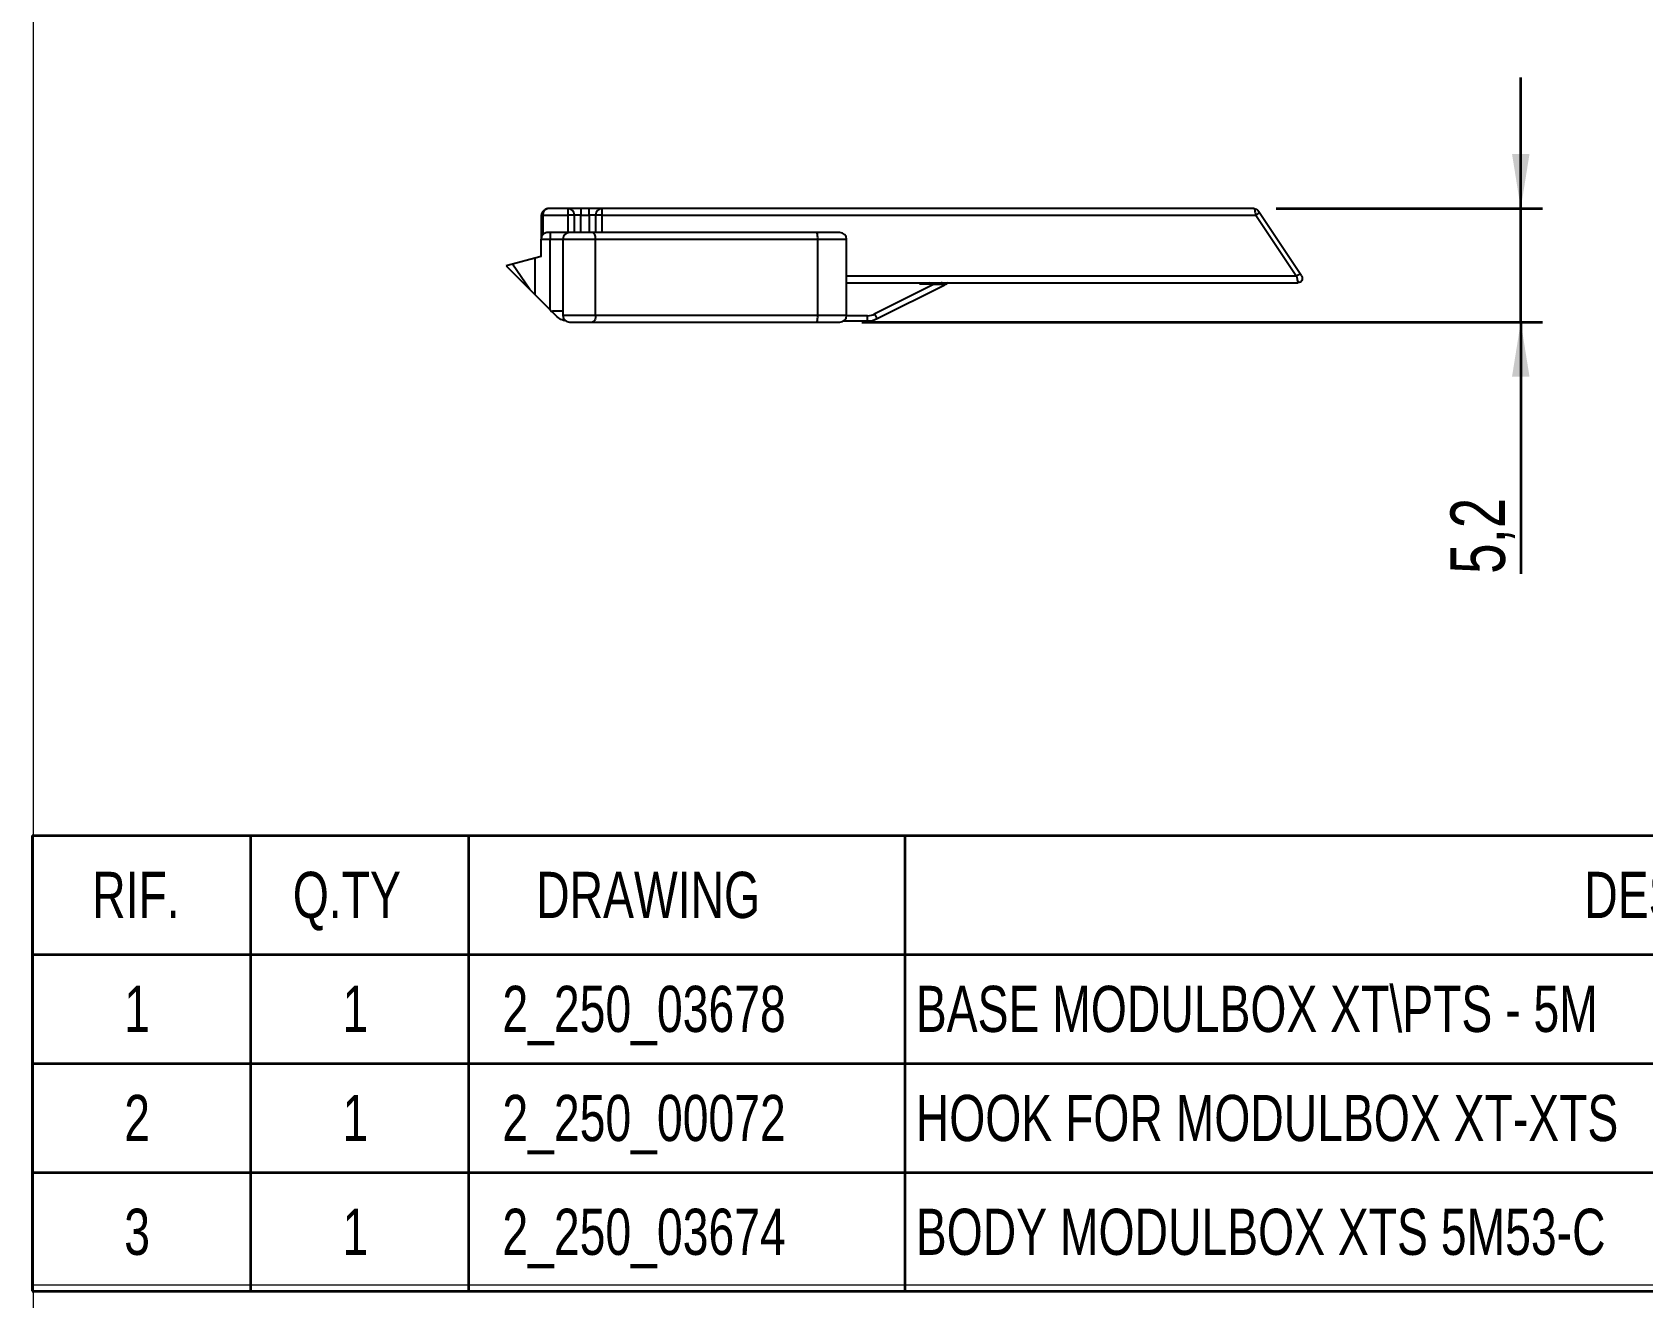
# Model space of a CAD drawing. Header units: millimetres. Extents: x 0 to 594, y 0 to 420.
# Drawn here: x 468.9 to 542.8, y 54.4 to 112.4 of the extents above; entities that cross this region are included whole.
import ezdxf

# ---------------------------------------------------------------- set-up
doc = ezdxf.new("R2010")
doc.units = ezdxf.units.MM
doc.linetypes.add('SLD-Solido', pattern=[0])
doc.layers.add('FORMAT', color=7, linetype='SLD-Solido', lineweight=35)
doc.styles.add('SLDTEXTSTYLE0', font='TXT', dxfattribs={"width": 0.75})
doc.dimstyles.new('SLDDIMSTYLE1', dxfattribs={"dimtxt": 2.5, "dimasz": 2.5, "dimexe": 0, "dimexo": 0.0625, "dimtad": 1, "dimdec": 1, "dimrnd": 1e-09, "dimzin": 12, "dimdsep": 46, "dimtxsty": 'SLDTEXTSTYLE0', "dimsah": 1, "dimcen": 0.09, "dimadec": 0, "dimazin": 3, "dimtfac": 1, "dimtdec": 1, "dimtmove": 0, "dimatfit": 0, "dimfxl": 1, "dimfrac": 2, "dimtolj": 1, "dimtzin": 12, "dimarcsym": 0})

# ---------------------------------------------------------------- blocks, each defined once
blk = doc.blocks.new('SW_TABLEANNOTATION_0')
at = {"layer": 'FORMAT', "color": 0}
for p, q in [((0, 0), (0, -5.449)), ((0, 0), (10, 0)), ((10, 0), (10, -5.449)), ((10, 0), (20, 0)), ((20, 0), (20, -5.449)), ((20, 0), (40, 0)), ((40, 0), (40, -5.449)), ((40, 0), (120, 0)), ((0, -5.449), (10, -5.449)), ((0, -5.449), (0, -10.449)), ((10, -5.449), (20, -5.449)), ((10, -5.449), (10, -10.449)), ((20, -5.449), (40, -5.449)), ((20, -5.449), (20, -10.449)), ((40, -5.449), (120, -5.449)), ((40, -5.449), (40, -10.449)), ((0, -10.449), (0, -15.449)), ((0, -10.449), (10, -10.449)), ((10, -10.449), (10, -15.449)), ((10, -10.449), (20, -10.449)), ((20, -10.449), (20, -15.449)), ((20, -10.449), (40, -10.449)), ((40, -10.449), (40, -15.449)), ((40, -10.449), (120, -10.449)), ((0, -15.449), (0, -20.882)), ((0, -15.449), (10, -15.449)), ((10, -15.449), (10, -20.882)), ((10, -15.449), (20, -15.449)), ((20, -15.449), (20, -20.882)), ((20, -15.449), (40, -15.449)), ((40, -15.449), (40, -20.882)), ((40, -15.449), (120, -15.449)), ((0, -20.882), (10, -20.882)), ((10, -20.882), (20, -20.882)), ((20, -20.882), (40, -20.882)), ((40, -20.882), (120, -20.882))]:
    blk.add_line(p, q, dxfattribs=at)
at = {"layer": 'FORMAT', "color": 0, "attachment_point": 1, "style": 'SLDTEXTSTYLE0'}
for s, insert, char_height in [('RIF.', (2.75, -1.666), 2.1167), ('Q.TY', (11.945, -1.666), 2.1167), ('DRAWING', (23.099, -1.666), 2.1167), ('DESCRIPTION', (71.139, -1.666), 2.11667), ('1', (4.218, -6.891), 2.117), ('1', (14.218, -6.891), 2.117), ('2_250_03678', (21.551, -6.891), 2.11667), ('BASE MODULBOX XT\\\\XTS - 5M', (40.5, -6.891), 2.11667), ('2', (4.218, -11.891), 2.117), ('1', (14.218, -11.891), 2.117), ('2_250_00072', (21.551, -11.891), 2.11667), ('HOOK FOR MODULBOX XT-XTS', (40.5, -11.891), 2.11667), ('3', (4.218, -17.107), 2.117), ('1', (14.218, -17.107), 2.117), ('2_250_03674', (21.551, -17.107), 2.11667), ('BODY MODULBOX XTS 5M53-C', (40.5, -17.107), 2.11667)]:
    blk.add_mtext(s, dxfattribs=dict(at, insert=insert, char_height=char_height))
blk = doc.blocks.new('_D_16')
at = {"layer": 'FORMAT'}
for p, q in [((537.167, 104.34), (537.167, 110.34)), ((525.952, 104.34), (538.167, 104.34)), ((537.167, 99.14), (537.167, 104.34)), ((506.964, 99.14), (538.167, 99.14)), ((537.167, 99.14), (537.167, 87.598))]:
    blk.add_line(p, q, dxfattribs=at)
for points in [[(537.167, 104.34), (537.567, 106.84), (536.767, 106.84)], [(537.167, 99.14), (536.767, 96.64), (537.567, 96.64)]]:
    blk.add_solid(points, dxfattribs=at)
at = {"layer": 'FORMAT', "insert": (533.944, 87.598), "char_height": 2.5, "attachment_point": 1, "rotation": 90, "style": 'SLDTEXTSTYLE0'}
blk.add_mtext('5,2', dxfattribs=at)

msp = doc.modelspace()

# ---------------------------------------------------------------- linework, layer by layer
at = {"color": 7, "linetype": 'SLD-Solido', "lineweight": 25}
for p, q in [((492.564, 104.34), (492.501, 104.325)), ((493.489, 104.34), (492.564, 104.34)), ((493.489, 104.34), (493.489, 104.04)), ((494.089, 104.34), (493.489, 104.34)), ((494.089, 104.34), (494.089, 104.04)), ((494.464, 104.34), (494.089, 104.34)), ((494.464, 104.04), (494.464, 104.34)), ((495.064, 104.34), (494.464, 104.34)), ((495.064, 104.04), (495.064, 104.34)), ((524.952, 104.34), (495.064, 104.34)), ((525.185, 104.15), (525.119, 104.25)), ((527.052, 101.35), (525.185, 104.15)), ((492.264, 104.04), (492.264, 102.94)), ((492.364, 104.04), (493.489, 104.04)), ((492.364, 103.163), (492.364, 104.04)), ((493.489, 104.04), (493.489, 103.24)), ((493.789, 104.04), (493.489, 104.04)), ((493.789, 103.24), (493.789, 104.04)), ((494.089, 104.04), (493.789, 104.04)), ((494.089, 104.04), (494.464, 104.04)), ((494.089, 103.24), (494.089, 104.04)), ((494.764, 104.04), (494.464, 104.04)), ((494.464, 104.04), (494.464, 103.24)), ((495.064, 104.04), (494.764, 104.04)), ((494.764, 104.04), (494.764, 103.24)), ((495.064, 104.04), (525.019, 104.04)), ((495.064, 103.24), (495.064, 104.04)), ((525.019, 104.04), (526.886, 101.24)), ((492.264, 102.94), (492.678, 102.94)), ((492.264, 102.14), (492.264, 102.94)), ((492.678, 103.24), (492.564, 103.24)), ((492.678, 103.24), (492.678, 102.94)), ((493.564, 103.24), (492.678, 103.24)), ((492.678, 99.697), (492.678, 102.94)), ((492.678, 102.94), (493.264, 102.94)), ((493.264, 102.94), (493.264, 99.44)), ((493.264, 102.94), (494.765, 102.94)), ((494.614, 103.24), (493.564, 103.24)), ((504.904, 103.24), (494.614, 103.24)), ((494.765, 99.44), (494.765, 102.94)), ((494.765, 102.94), (504.939, 102.94)), ((505.964, 103.24), (504.904, 103.24)), ((504.939, 102.94), (504.939, 99.44)), ((504.939, 102.94), (506.264, 102.94)), ((506.264, 99.44), (506.264, 102.94)), ((491.971, 102.061), (490.946, 101.786)), ((492.264, 102.14), (491.971, 102.061)), ((491.971, 102.061), (491.971, 100.404)), ((490.946, 101.786), (490.664, 101.711)), ((490.664, 101.711), (491.741, 100.633)), ((491.741, 100.633), (490.946, 101.786)), ((526.886, 101.24), (506.264, 101.24)), ((527.119, 101.25), (527.052, 101.35)), ((491.741, 100.633), (491.971, 100.404)), ((491.971, 100.404), (492.678, 99.697)), ((506.264, 100.94), (526.952, 100.94)), ((510.251, 100.859), (507.567, 99.51)), ((507.675, 99.296), (510.771, 100.851)), ((510.06, 100.94), (509.611, 100.868)), ((510.251, 100.859), (509.611, 100.868)), ((510.771, 100.851), (510.251, 100.859)), ((510.787, 100.884), (510.758, 100.94)), ((510.86, 100.895), (510.787, 100.884)), ((492.678, 99.697), (492.732, 99.643)), ((492.789, 99.64), (492.789, 99.586)), ((493.264, 99.64), (492.789, 99.64)), ((492.789, 99.586), (492.942, 99.432)), ((494.765, 99.44), (493.264, 99.44)), ((493.564, 99.14), (494.614, 99.14)), ((494.614, 99.14), (504.904, 99.14)), ((504.939, 99.44), (494.765, 99.44)), ((504.904, 99.14), (505.964, 99.14)), ((506.264, 99.44), (504.939, 99.44)), ((506.13, 99.19), (507.226, 99.19)), ((507.226, 99.43), (506.264, 99.43)), ((507.226, 99.19), (507.226, 99.43)), ((507.675, 99.296), (507.567, 99.51))]:
    msp.add_line(p, q, dxfattribs=at)
at = {"color": 7, "linetype": 'SLD-Solido', "lineweight": 18}
for p in [(469, 5), (589, 55)]:
    msp.add_line(p, (469, 55), dxfattribs=at)
at = {"color": 7, "linetype": 'SLD-Solido', "lineweight": 25, "flags": 128}
for points in [[(494.765, 102.94), (494.762, 102.998), (494.753, 103.054), (494.739, 103.106), (494.721, 103.152), (494.698, 103.189), (494.672, 103.217), (494.644, 103.234), (494.614, 103.24)], [(510.901, 100.94), (510.883, 100.918), (510.86, 100.895)], [(494.765, 99.44), (494.762, 99.381), (494.753, 99.325), (494.739, 99.273), (494.721, 99.227), (494.698, 99.19), (494.672, 99.162), (494.644, 99.145), (494.614, 99.14)]]:
    msp.add_lwpolyline(points, dxfattribs=at)
at = {"color": 7, "linetype": 'SLD-Solido', "lineweight": 25}
for centre, radius, start, end in [((493.489, 104.04), 0.3, 0, 90), ((495.064, 104.04), 0.3, 90, 180), ((493.564, 102.94), 0.3, 90, 180), ((504.27, 103.014), 0.673, 353.68562, 19.63538), ((505.964, 102.94), 0.3, 0, 90), ((510.712, 100.927), 0.0865, 299.54643, 330.08398), ((510.729, 101.047), 0.2, 282.09062, 310.73992), ((492.789, 100.14), 0.5, 263.44416, 270), ((493.564, 99.44), 0.3, 180, 270), ((504.27, 99.366), 0.673, 340.36462, 6.31438), ((505.964, 99.44), 0.3, 270, 0), ((507.226, 100.19), 0.76, 270, 296.67465), ((507.226, 100.19), 1, 270, 296.67465)]:
    msp.add_arc(centre, radius, start, end, dxfattribs=at)
for points, knots in [([(492.525, 104.333), (492.501, 104.323), (492.452, 104.303), (492.385, 104.25), (492.335, 104.196), (492.304, 104.149), (492.281, 104.096), (492.275, 104.058), (492.272, 104.04)], [0, 0, 0, 0, 0.257155, 0.511528, 0.635259, 0.756533, 0.877308, 1, 1, 1, 1]), ([(492.264, 104.04), (492.264, 104.04), (492.283, 104.04), (492.317, 104.04), (492.325, 104.04)], [0.2499317, 0.2499317, 0.2499317, 0.2499317, 0.8213602, 1, 1, 1, 1]), ([(492.564, 103.24), (492.563, 103.24), (492.562, 103.24), (492.536, 103.239), (492.51, 103.236), (492.459, 103.222), (492.434, 103.211), (492.38, 103.179), (492.351, 103.155), (492.307, 103.099), (492.291, 103.069), (492.269, 103.005), (492.264, 102.973), (492.264, 102.94)], [-0.00030243, -0.00030243, -0.00030243, -0.00030243, 0, 0, 0.01009632, 0.01009632, 0.01984807, 0.01984807, 0.03238179, 0.03238179, 0.04311698, 0.04311698, 0.05313073, 0.05313073, 0.05313073, 0.05313073]), ([(527.052, 101.35), (527.052, 101.35), (527.041, 101.343), (526.985, 101.306), (526.923, 101.264), (526.886, 101.24)], [0, 0, 0, 0, 0.285714, 0.571429, 1, 1, 1, 1]), ([(526.886, 101.24), (526.903, 101.161), (526.93, 101.038), (526.949, 100.953), (526.952, 100.94), (526.952, 100.94)], [0, 0, 0, 0, 0.785398, 1.234197, 1.570796, 1.570796, 1.570796, 1.570796]), ([(527.119, 101.25), (527.159, 101.191), (527.163, 101.109), (527.095, 100.982), (527.024, 100.94), (526.952, 100.94)], [0, 0, 0, 0, 0.5, 0.5, 1, 1, 1, 1]), ([(510.443, 100.856), (510.441, 100.866), (510.438, 100.885), (510.433, 100.914), (510.43, 100.933), (510.429, 100.94)], [0, 0, 0, 0, 0.399169, 0.798338, 1, 1, 1, 1]), ([(510.787, 100.884), (510.767, 100.89), (510.724, 100.903), (510.658, 100.924), (510.616, 100.936), (510.606, 100.94)], [0, 0, 0, 0, 0.406753, 0.859836, 1, 1, 1, 1]), ([(493.424, 99.179), (493.338, 99.199), (493.166, 99.238), (493.017, 99.368), (492.942, 99.432)], [0, 0, 0, 0, 0.50259, 1, 1, 1, 1])]:
    msp.add_open_spline(points, degree=3, knots=knots, dxfattribs=at)
for points in [[(492.364, 104.04), (492.364, 104.197), (492.459, 104.34), (492.564, 104.34)], [(524.952, 104.34), (524.952, 104.34), (524.967, 104.275), (525.002, 104.118), (525.019, 104.04)], [(524.952, 104.34), (525.018, 104.34), (525.082, 104.305), (525.119, 104.25)], [(525.019, 104.04), (525.063, 104.069), (525.149, 104.126), (525.185, 104.15), (525.185, 104.15)], [(492.325, 104.04), (492.338, 104.04), (492.351, 104.04), (492.364, 104.04)], [(492.732, 99.643), (492.75, 99.625), (492.769, 99.605), (492.789, 99.586)]]:
    msp.add_open_spline(points, degree=3, dxfattribs=at)
at = {"layer": 'FORMAT', "lineweight": 18}
msp.add_line((469, 5), (469, 415.184), dxfattribs=at)

# ---------------------------------------------------------------- block references
at = {"layer": 'FORMAT'}
msp.add_blockref('SW_TABLEANNOTATION_0', (468.939, 75.609), dxfattribs=at)

# ---------------------------------------------------------------- dimensions: what is measured, and where the dimension line sits
dim = msp.add_linear_dim(base=(537.167, 104.34), p1=(505.964, 99.14), p2=(524.952, 104.34), angle=90, dimstyle='SLDDIMSTYLE1', dxfattribs=at)
dim.commit()
dim.dimension.update_dxf_attribs({"geometry": '_D_16', "text_midpoint": (537.167, 89.907), "dimtype": 160})

doc.saveas('drawing.dxf')
